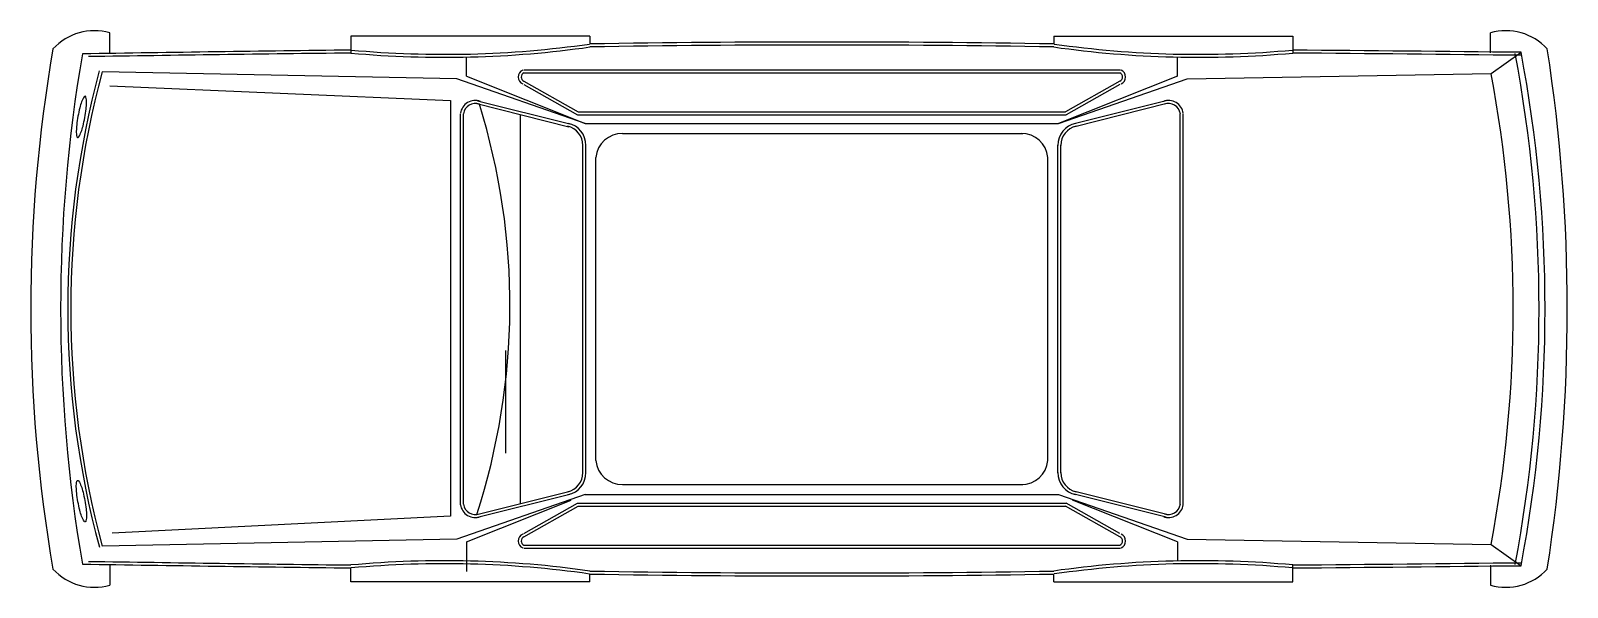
# Model space of a CAD drawing. Extents: x 0 to 4.63, y -0.84 to 0.84.
import ezdxf

# ---------------------------------------------------------------- set-up
doc = ezdxf.new("R2010")
doc.units = 0
doc.header["$MEASUREMENT"] = 0
doc.layers.add('C-CARRO', color=2, linetype='CONTINUOUS')

msp = doc.modelspace()

# ---------------------------------------------------------------- linework, layer by layer
at = {"layer": 'C-CARRO'}
for p, q in [((0.2383, 0.7714), (0.2383, 0.8311)), ((1.6846, 0.8219), (0.9646, 0.8219)), ((0.9646, 0.8219), (0.9646, 0.7707)), ((1.6846, 0.8219), (1.6846, 0.7979)), ((3.0827, 0.8219), (3.8027, 0.8219)), ((3.0827, 0.8219), (3.0827, 0.7979)), ((3.8027, 0.8219), (3.8027, 0.7707)), ((4.3977, 0.7714), (4.3977, 0.8311)), ((1.3126, 0.7006), (1.3126, 0.7585)), ((3.4547, 0.7006), (3.4547, 0.7585)), ((4.4001, 0.7086), (4.4901, 0.7729)), ((1.2833, 0.6926), (0.2153, 0.7145)), ((1.3126, 0.7006), (1.6703, 0.5584)), ((1.4859, 0.72), (3.2836, 0.72)), ((1.4859, 0.711), (3.2814, 0.711)), ((3.4547, 0.7006), (3.097, 0.5584)), ((3.484, 0.6926), (4.4001, 0.7086)), ((0.2383, 0.6717), (1.2643, 0.6276)), ((1.6703, 0.5584), (1.2833, 0.6926)), ((1.4859, 0.6861), (1.6498, 0.594)), ((1.4859, 0.6757), (1.6474, 0.585)), ((3.097, 0.5584), (3.484, 0.6926)), ((3.2814, 0.6861), (3.1175, 0.594)), ((3.2814, 0.6757), (3.1199, 0.585)), ((1.2643, 0.6276), (1.2643, -0.6238)), ((1.3439, 0.6184), (1.6216, 0.549)), ((1.3461, 0.6271), (1.6238, 0.5577)), ((3.4212, 0.6271), (3.1435, 0.5577)), ((3.4234, 0.6184), (3.1457, 0.549)), ((1.2946, -0.5895), (1.2946, 0.588)), ((1.3036, -0.588), (1.3036, 0.588)), ((1.475, 0.5857), (1.475, -0.5856)), ((1.6474, 0.585), (3.1199, 0.585)), ((1.6498, 0.594), (3.1175, 0.594)), ((1.6703, 0.5584), (3.097, 0.5584)), ((3.4636, -0.5891), (3.4636, 0.588)), ((3.4726, -0.5893), (3.4726, 0.588)), ((1.7829, 0.5284), (2.9886, 0.5284)), ((1.6636, -0.4934), (1.6636, 0.4934)), ((1.6726, -0.4934), (1.6726, 0.4934)), ((3.0946, -0.4934), (3.0946, 0.4934)), ((3.1036, -0.4934), (3.1036, 0.4934)), ((1.7026, -0.456), (1.7026, 0.456)), ((3.0646, -0.456), (3.0646, 0.4565)), ((1.43, -0.1254), (1.43, -0.434)), ((1.3439, -0.6184), (1.6216, -0.549)), ((1.7829, -0.5284), (2.9886, -0.5284)), ((3.4234, -0.6184), (3.1457, -0.549)), ((1.6703, -0.5584), (1.2833, -0.6925)), ((1.3126, -0.7006), (1.6281, -0.5752)), ((1.3461, -0.6271), (1.6238, -0.5577)), ((1.4859, -0.6757), (1.6474, -0.585)), ((1.4859, -0.686), (1.6498, -0.594)), ((1.6474, -0.585), (3.1199, -0.585)), ((1.6498, -0.594), (3.1175, -0.594)), ((1.6703, -0.5584), (3.097, -0.5584)), ((3.097, -0.5584), (3.484, -0.6925)), ((3.2814, -0.686), (3.1175, -0.594)), ((3.2814, -0.6757), (3.1199, -0.585)), ((3.4547, -0.7006), (3.1392, -0.5752)), ((3.4212, -0.6271), (3.1435, -0.5577)), ((1.2643, -0.6238), (0.2451, -0.6747)), ((1.2833, -0.6925), (0.2154, -0.7145)), ((3.484, -0.6925), (4.4001, -0.7085)), ((1.3126, -0.7006), (1.3126, -0.79)), ((1.4859, -0.711), (3.2814, -0.711)), ((1.4859, -0.72), (3.2836, -0.72)), ((3.4547, -0.7006), (3.4547, -0.7584)), ((4.4001, -0.7085), (4.4901, -0.7728)), ((0.2383, -0.7713), (0.2383, -0.831)), ((0.9646, -0.8219), (0.9646, -0.7797)), ((3.8027, -0.8218), (3.8027, -0.7706)), ((4.3978, -0.7713), (4.3978, -0.831)), ((1.6846, -0.8218), (0.9646, -0.8219)), ((1.6846, -0.8218), (1.6846, -0.7979)), ((3.0827, -0.8218), (3.0827, -0.7979)), ((3.0827, -0.8218), (3.8027, -0.8218))]:
    msp.add_line(p, q, dxfattribs=at)
for points in [[(0.1423, 0.5803, 0.017254), (0.1385, 0.5545, 0.024089), (0.1373, 0.5358, 0.054459), (0.139, 0.5186, 0.306006), (0.1414, 0.5163, 0.306006), (0.1444, 0.5176, 0.054459), (0.152, 0.5331, 0.024089), (0.1575, 0.551, 0.017254), (0.163, 0.5765, 0.017254), (0.1668, 0.6023, 0.024089), (0.168, 0.621, 0.054459), (0.1664, 0.6382, 0.306006), (0.164, 0.6405, 0.306006), (0.1609, 0.6392, 0.054459), (0.1533, 0.6237, 0.024089), (0.1478, 0.6058, 0.017254)], [(0.1423, -0.5802, -0.017254), (0.1385, -0.5544, -0.024089), (0.1373, -0.5357, -0.054459), (0.139, -0.5186, -0.306006), (0.1414, -0.5162, -0.306006), (0.1444, -0.5176, -0.054459), (0.152, -0.5331, -0.024089), (0.1575, -0.551, -0.017254), (0.163, -0.5765, -0.017254), (0.1668, -0.6023, -0.024089), (0.168, -0.621, -0.054459), (0.1664, -0.6381, -0.306006), (0.164, -0.6405, -0.306006), (0.1609, -0.6391, -0.054459), (0.1533, -0.6236, -0.024089), (0.1478, -0.6057, -0.017254)]]:
    msp.add_lwpolyline(points, format="xyb", close=True, dxfattribs=at)
for centre, radius, start, end in [((0.1913, 0.6686), 0.1692, 73.8739, 137.2971), ((4.4447, 0.6686), 0.1692, 42.7029, 106.1261), ((1.2468, 3.8526), 3.0948, 264.7689, 278.1332), ((1.2468, 3.8526), 3.0858, 264.7689, 278.1332), ((2.3836, -41.0287), 41.8325, 89.04251, 90.95749), ((2.3836, -41.0287), 41.8235, 89.0423, 90.9577), ((3.5205, 3.8526), 3.0948, 261.8668, 275.2311), ((3.5205, 3.8526), 3.0858, 261.8668, 275.2311), ((4.6153, 0), 4.6153, 170.2286, 189.7725), ((4.6153, 0), 4.5253, 170.2286, 189.7725), ((4.6777, -285.6478), 286.4516, 90.742716, 90.904539), ((4.8197, -307.9157), 308.7105, 90.715517, 90.862329), ((-1.3982, -561.1713), 561.975, 89.399643, 89.469734), ((-1.3642, -553.728), 554.5228, 89.394916, 89.466125), ((0.3959, 0), 4.1486, 349.31, 10.69), ((0.3959, 0), 4.1666, 349.31, 10.69), ((-0.4874, -0.0001), 5.1169, 351.1967, 8.8076), ((2.8579, 0), 2.7464, 164.871, 195.1301), ((2.8579, 0), 2.7374, 164.871, 195.1301), ((1.4912, 0.6985), 0.0226, 113.0603, 246.9397), ((1.4912, 0.6985), 0.0136, 113.0603, 246.9397), ((3.2761, 0.6985), 0.0136, 293.0603, 66.9397), ((3.2761, 0.6985), 0.0226, 293.0603, 66.9397), ((0.6457, 0), 3.8207, 349.3122, 10.6878), ((1.3392, 0.5828), 0.0449, 69.5675, 171.6839), ((1.3392, 0.5828), 0.0359, 69.5675, 171.6839), ((-0.5947, 0.0113), 2.0384, 342.0078, 17.2722), ((3.4281, 0.5828), 0.0449, 8.3161, 110.4325), ((3.4281, 0.5828), 0.0359, 8.3161, 110.4325), ((1.6054, 0.4931), 0.0673, 359.64, 78.0627), ((3.1619, 0.4931), 0.0673, 101.9373, 180.36), ((1.6054, 0.4931), 0.0583, 359.64, 78.0627), ((1.7819, 0.4489), 0.0795, 89.2425, 174.9067), ((2.9854, 0.4489), 0.0795, 5.0933, 90.7575), ((3.1619, 0.4931), 0.0583, 101.9373, 180.36), ((1.7819, -0.4489), 0.0795, 185.0922, 270.7564), ((2.9854, -0.4489), 0.0795, 269.2414, 354.9056), ((1.6054, -0.493), 0.0583, 281.9373, 0.36), ((1.6054, -0.493), 0.0673, 281.9373, 0.36), ((3.1619, -0.493), 0.0673, 179.64, 258.0627), ((3.1619, -0.493), 0.0583, 179.64, 258.0627), ((1.3392, -0.5828), 0.0449, 188.3161, 290.4325), ((1.3392, -0.5828), 0.0359, 188.3161, 290.4325), ((3.4281, -0.5828), 0.0449, 249.5675, 351.6839), ((3.4281, -0.5828), 0.0359, 249.5675, 351.6839), ((1.4912, -0.6985), 0.0226, 113.0603, 246.9397), ((1.4912, -0.6985), 0.0136, 113.0603, 246.9397), ((3.2761, -0.6985), 0.0136, 293.0603, 66.9397), ((3.2761, -0.6985), 0.0226, 293.0603, 66.9397), ((0.1913, -0.6685), 0.1692, 222.6987, 286.1219), ((4.6757, 285.648), 286.4517, 269.095879, 269.257701), ((4.8176, 307.9159), 308.7106, 269.138072, 269.284885), ((1.2468, -3.8526), 3.0948, 81.8679, 95.2322), ((1.2468, -3.8526), 3.0858, 81.8679, 95.2322), ((3.5206, -3.8525), 3.0948, 84.77, 98.1343), ((3.5206, -3.8525), 3.0858, 84.77, 98.1343), ((-1.3674, 553.7898), 554.5845, 270.534145, 270.605344), ((-1.4014, 561.2354), 562.0391, 270.530533, 270.600615), ((4.4448, -0.6685), 0.1692, 253.8781, 317.3013), ((2.3836, 41.0288), 41.8235, 269.0423, 270.9577), ((2.3836, 41.0288), 41.8325, 269.04251, 270.95749)]:
    msp.add_arc(centre, radius, start, end, dxfattribs=at)

doc.saveas('drawing.dxf')
